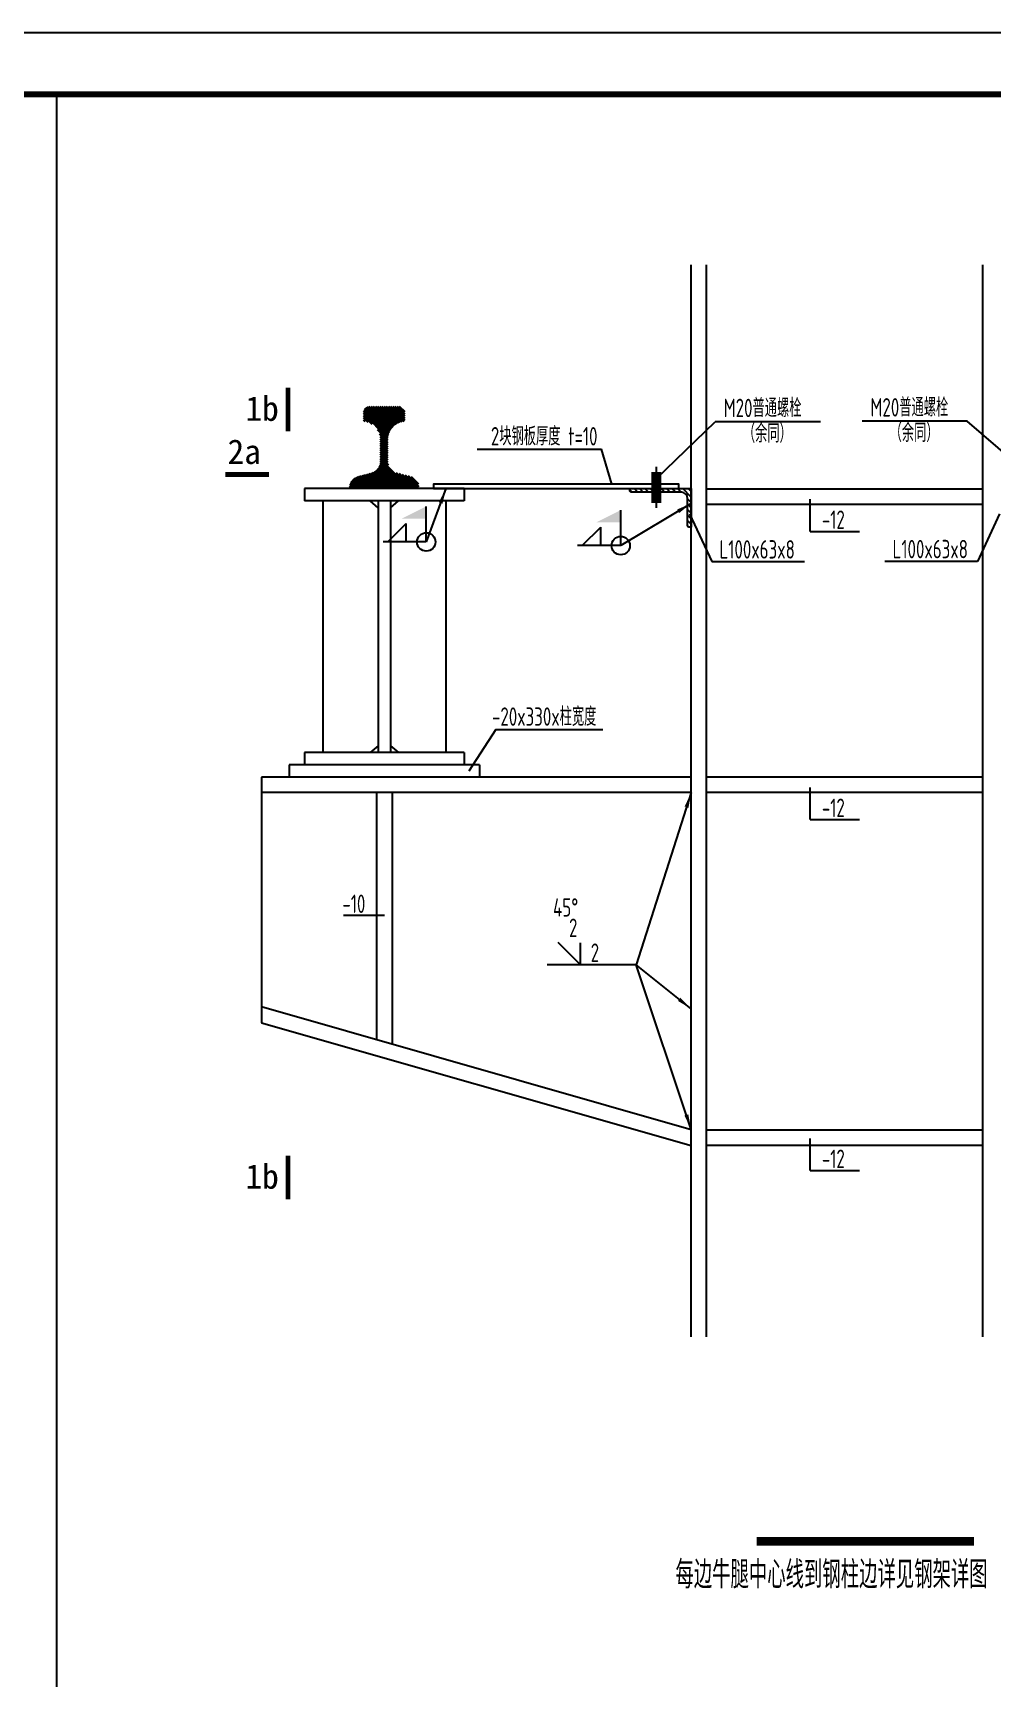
# Model space of a CAD drawing. Extents: x -138012 to 2129925, y -311560 to 0.
# Drawn here: x 2095771 to 2111399, y -156209 to -129410 of the extents above; entities that cross this region are included whole.
import ezdxf
from ezdxf.enums import TextEntityAlignment as Align

# ---------------------------------------------------------------- set-up
doc = ezdxf.new("R2010")
doc.units = 0
doc.header["$LTSCALE"] = 1000
doc.header["$MEASUREMENT"] = 0
doc.layers.get('0').update_dxf_attribs({"linetype": 'CONTINUOUS'})
for name, color, linetype in [('10', 7, 'CONTINUOUS'), ('14', 2, 'CONTINUOUS'), ('COLU', 7, 'CONTINUOUS'), ('DIM_SYMB', 3, 'CONTINUOUS'), ('PUB_TEXT', 7, 'CONTINUOUS'), ('PUB_TITLE', 4, 'CONTINUOUS'), ('STEEL', 6, 'CONTINUOUS'), ('TEXT', 7, 'CONTINUOUS'), ('THIN', 7, 'CONTINUOUS'), ('柱子', 3, 'CONTINUOUS')]:
    doc.layers.add(name, color=color, linetype=linetype)
doc.styles.add('H1', font='')
doc.styles.add('TSSD_Dimension', font='tssdeng.shx', dxfattribs={"width": 0.7, "bigfont": 'hztxt.shx'})
doc.styles.add('TSSD_REIN', font='tssdeng.shx', dxfattribs={"width": 0.7, "bigfont": 'tssdchn.shx'})
doc.styles.get('H1').set_extended_font_data('SimSun')
doc.dimstyles.new('TSAN_100_100', dxfattribs={"dimtxt": 300, "dimasz": 100, "dimexe": 250, "dimexo": 250, "dimgap": 100, "dimtad": 2, "dimzin": 0, "dimdsep": 46, "dimtxsty": 'TSSD_Dimension', "dimblk": '_tsdba', "dimcen": 0, "dimclrt": 7, "dimadec": 0, "dimazin": 0, "dimtfac": 1, "dimtdec": 0, "dimtix": 1, "dimtmove": 2, "dimatfit": 3, "dimldrblk": '_tsdba', "dimfxl": 0, "dimtolj": 1, "dimtzin": 0, "dimarcsym": 0})
doc.dimstyles.new('TSAN_100_300', dxfattribs={"dimtxt": 900, "dimasz": 300, "dimexe": 750, "dimexo": 750, "dimgap": 300, "dimtad": 2, "dimlfac": 0.333333, "dimzin": 0, "dimdsep": 46, "dimtxsty": 'TSSD_Dimension', "dimblk": '_tsdba', "dimcen": 0, "dimclrt": 7, "dimadec": 0, "dimazin": 0, "dimtfac": 1, "dimtdec": 0, "dimtix": 1, "dimtmove": 2, "dimatfit": 3, "dimldrblk": '_tsdba', "dimfxl": 0, "dimtolj": 1, "dimtzin": 0, "dimarcsym": 0})

# ---------------------------------------------------------------- blocks, each defined once
blk = doc.blocks.new('_tsdba')
blk.add_lwpolyline([(0, 0, 0, 0.658, 0), (-2.5, 0, 0.658, 0.658, 0)], format="xyseb")
blk = doc.blocks.new('A$C09065853')
h = blk.add_hatch()
h.set_pattern_fill('ANSI31', color=8, scale=100, style=0)
h.set_pattern_definition([(45, (-14064.265, -8087.625), (-8.838835, 8.838835), [])])
h.paths.add_polyline_path([(253, 416), (253, 223, -0.341761), (178, 127), (75, 100, 0.2722), (0, 25), (0, 0), (570, 0), (570, 25, 0.2722), (495, 100), (392, 127, -0.341761), (318, 223), (318, 416, -0.364443), (455, 545), (455, 620, 0.414214), (405, 670), (165, 670, 0.414214), (115, 620), (115, 545, -0.364443)])

msp = doc.modelspace()

# ---------------------------------------------------------------- hatches: boundary and pattern name
h = msp.add_hatch()
h.set_pattern_fill('ANSI31', color=250, scale=500, style=0)
h.set_pattern_definition([(134.999926, (2271692.42, -39917.585), (44.19423, 44.194117), [])])
h.paths.add_polyline_path([(2106436.773, -136993.565, 0.414213562), (2106336.773, -136893.565), (2105530.106, -136893.564, -0.414213562), (2105496.773, -136860.231), (2105496.773, -136833.564), (2106296.773, -136833.565), (2106296.773, -136833.565), (2106496.773, -136833.565), (2106496.772, -137463.565), (2106470.106, -137463.565, -0.414213562), (2106436.772, -137430.232)])

# ---------------------------------------------------------------- linework, layer by layer
for p, q in [((2108437.42, -137528.93), (2108437.42, -137007.06)), ((2108437.42, -137528.93), (2109238.922, -137528.93)), ((2103313.981, -140756.1, -910.14), (2102873.044, -141435.802)), ((2108437.42, -142221.897), (2108437.42, -141700.027)), ((2108437.42, -142221.897), (2109238.922, -142221.897)), ((2101499.923, -143788.037, -980), (2100831.242, -143788.036, -980)), ((2108437.42, -147939.677), (2108437.42, -147417.807)), ((2108437.42, -147939.677), (2109238.922, -147939.677))]:
    msp.add_line(p, q)
at = {"const_width": 80}
for points in [[(2099926.627, -135900.486), (2099926.628, -135189.486)], [(2098906.441, -136603.641), (2099617.441, -136603.642)], [(2099926.611, -148409.016), (2099926.612, -147698.016)]]:
    msp.add_lwpolyline(points, dxfattribs=at)
at = {"elevation": -490}
msp.add_lwpolyline([(2102296.674, -136833.56), (2106296.773, -136833.565), (2106296.773, -136758.565), (2102296.674, -136758.56)], close=True, dxfattribs=at)
at = {"layer": '14'}
for p, q in [((2100196.775, -136833.557, -490), (2100196.775, -137033.557, -490)), ((2102796.775, -136833.561, -490), (2100196.775, -136833.557, -490)), ((2102796.775, -136833.561, -490), (2102796.775, -137033.561, -490)), ((2111246.767, -136840.602), (2106746.767, -136840.602)), ((2101596.775, -137033.559, -490), (2100196.775, -137033.557, -490)), ((2100496.775, -137033.558, -490), (2100496.77, -141133.558, -490)), ((2101396.775, -137144.62, -490), (2101266.317, -137033.559, -490)), ((2101396.775, -137033.559, -490), (2101396.77, -141133.559, -490)), ((2101596.775, -137033.559, -490), (2101596.77, -141133.559, -490)), ((2101596.775, -137144.621, -490), (2101727.233, -137033.559, -490)), ((2102796.775, -137033.561, -490), (2101596.775, -137033.559, -490)), ((2102496.775, -137033.56, -490), (2102496.77, -141133.56, -490)), ((2111246.767, -137090.602), (2106746.767, -137090.602)), ((2100196.77, -141133.557, -490), (2100196.769, -141333.557, -490)), ((2101596.77, -141133.559, -490), (2100196.77, -141133.557, -490)), ((2101396.77, -141022.498, -490), (2101266.311, -141133.559, -490)), ((2101596.77, -141022.498, -490), (2101727.228, -141133.559, -490)), ((2102796.77, -141133.561, -490), (2101596.77, -141133.559, -490)), ((2102796.77, -141133.561, -490), (2102796.769, -141333.561, -490)), ((2099946.769, -141333.557, -490), (2099946.769, -141533.557, -490)), ((2103046.769, -141333.561, -490), (2099946.769, -141333.557, -490)), ((2103046.769, -141333.561, -490), (2103046.769, -141533.561, -490)), ((2099496.771, -141533.556), (2099496.766, -145533.556)), ((2106496.767, -141533.565), (2099496.771, -141533.556)), ((2111246.767, -141533.569), (2106746.767, -141533.569)), ((2106496.767, -141783.565), (2099496.771, -141783.556)), ((2101371.769, -141783.559, -980), (2101371.764, -145807.309, -980)), ((2101621.769, -141783.559, -980), (2101621.763, -145878.738, -980)), ((2111246.767, -141783.569), (2106746.767, -141783.569)), ((2099496.766, -145271.593), (2106496.763, -147271.602)), ((2099496.766, -145533.556), (2106496.763, -147533.566)), ((2111246.763, -147283.569), (2106746.763, -147283.569)), ((2111246.763, -147533.569), (2106746.763, -147533.569))]:
    msp.add_line(p, q, dxfattribs=at)
at = {"layer": 'COLU', "linetype": 'Continuous'}
msp.add_lwpolyline([(2096161.046, -130409.95), (2121109.041, -130409.95), (2121109.041, -185669.024), (2096161.046, -185669.024)], close=True, dxfattribs=at)
at = {"layer": 'DIM_SYMB', "const_width": 140}
msp.add_lwpolyline([(2107561.858, -153981.985), (2111105.049, -153981.985)], dxfattribs=at)
at = {"layer": 'PUB_TITLE'}
msp.add_lwpolyline([(2045824.534, -188809.95), (2129924.534, -188809.95), (2129924.534, -129409.95), (2045824.534, -129409.95)], close=True, dxfattribs=at)
at = {"layer": 'PUB_TITLE', "const_width": 100}
msp.add_lwpolyline([(2048324.534, -187809.95), (2128924.534, -187809.95), (2128924.534, -130409.95), (2048324.534, -130409.95)], close=True, dxfattribs=at)
at = {"layer": 'STEEL'}
msp.add_lwpolyline([(2106496.773, -136833.565), (2106496.772, -137463.565), (2106470.106, -137463.565, -0.414213562), (2106436.772, -137430.232), (2106436.773, -136993.565, 0.414213562), (2106336.773, -136893.565), (2105530.106, -136893.564, -0.414213562), (2105496.773, -136860.231), (2105496.773, -136833.564), (2106496.773, -136833.565)], format="xyb", dxfattribs=at)
at = {"layer": 'TEXT'}
for p, q in [((2105928.223, -136672.009), (2106889.603, -135742.705, 187.245)), ((2108603.82, -135742.705, 187.245), (2106889.603, -135742.705, 187.245)), ((2110995.137, -135732.847, 187.245), (2109280.921, -135732.847, 187.245)), ((2112065.31, -136662.151), (2110995.137, -135732.847, 187.245)), ((2103011.124, -136189.797, -440.14), (2105037.461, -136189.799, 29.86)), ((2101553.431, -137701.452, -12), (2101853.431, -137401.453, -12)), ((2101853.431, -137701.453, -12), (2101853.431, -137401.453, -12)), ((2104721.901, -137761.46, -12), (2105021.901, -137461.461, -12)), ((2105021.901, -137761.461, -12), (2105021.901, -137461.461, -12)), ((2106471.494, -137241.135, 51.86), (2106830.948, -138018.869, 95.721)), ((2111522.045, -137241.138, 51.86), (2111162.59, -138018.872, 95.721)), ((2108342.31, -138023.758, 95.996), (2106833.208, -138023.758, 95.996)), ((2111162.59, -138018.872, 95.721), (2109653.488, -138018.872, 95.721)), ((2103313.981, -140756.1, -910.14), (2105056.65, -140756.102, -440.14))]:
    msp.add_line(p, q, dxfattribs=at)
at = {"layer": 'THIN'}
for p, q in [((2105201.345, -136758.564, -20), (2105037.461, -136189.799, 29.86)), ((2102180.389, -137701.453, -12), (2102180.39, -137123.268, -12)), ((2105348.859, -137761.461, -12), (2105348.86, -137183.276, -12)), ((2102180.389, -137701.453, -12), (2101476.989, -137701.452, -12)), ((2105348.859, -137761.461, -12), (2104645.459, -137761.46, -12)), ((2104694.068, -144592.096, 10), (2104330.724, -144228.751, 10)), ((2104694.068, -144592.096, 10), (2104694.068, -144232.063, 10)), ((2105600.372, -144592.097, 10), (2104152.432, -144592.095, 10))]:
    msp.add_line(p, q, dxfattribs=at)
at = {"layer": 'THIN', "color": 252}
msp.add_line((2105928.223, -136479.658), (2105928.223, -137143.82), dxfattribs=at)
at = {"layer": 'THIN', "const_width": 160, "elevation": 223.255}
msp.add_lwpolyline([(2105928.223, -136563.911), (2105928.223, -137065.991)], dxfattribs=at)
at = {"layer": 'THIN'}
for centre in [(2102180.389, -137701.453, -12), (2105348.859, -137761.461, -12)]:
    msp.add_circle(centre, 150, dxfattribs=at)
for points in [[(2102180.39, -137123.268, -12), (2102180.39, -137323.268, -12), (2101780.39, -137323.267, -12)], [(2105348.86, -137183.276, -12), (2105348.86, -137383.276, -12), (2104948.86, -137383.275, -12)]]:
    msp.add_solid(points, dxfattribs=at)
at = {"layer": '柱子'}
for p, q in [((2106496.767, -150650.321), (2106496.767, -133188.051)), ((2106746.767, -150650.321), (2106746.767, -133188.051)), ((2111246.767, -150650.321), (2111246.767, -133188.051))]:
    msp.add_line(p, q, dxfattribs=at)

# ---------------------------------------------------------------- block references
at = {"xscale": -2.00000000000166, "yscale": 2, "zscale": 2, "rotation": 359.9999261819302}
msp.add_blockref('A$C09065853', (2102066.776, -136833.561, -490), dxfattribs=at)

# ---------------------------------------------------------------- texts
at = {"layer": '10', "style": 'TSSD_REIN', "width": 0.7}
msp.add_text('每边牛腿中心线到钢柱边详见钢架详图', height=450, dxfattribs=at).set_placement((2106239.268, -154748.123))
at = {"layer": 'PUB_TEXT', "style": 'H1'}
for s, p in [('1b', (2099233.287, -135728.173)), ('2a', (2098941.83, -136431.33)), ('1b', (2099233.271, -148236.703))]:
    msp.add_text(s, height=400, rotation=359.9999262, dxfattribs=at).set_placement(p)
at = {"layer": 'TEXT', "style": 'TSSD_REIN', "width": 0.7}
for s, p in [('M20普通螺栓', (2109417.036, -135659.215, 187.245)), ('M20普通螺栓', (2107025.719, -135669.074, 187.245)), ('2块钢板厚度 t=10', (2103232.372, -136130.166, 29.86)), ('（余同）', (2107338.24, -136082.077, 187.245)), ('（余同）', (2109729.558, -136072.219, 187.245)), ('-12', (2108625.831, -137489.328)), ('L100x63x8', (2106956.841, -137973.231, 95.996)), ('L100x63x8', (2109777.121, -137968.345, 95.721)), ('-20x330x柱宽度', (2103251.561, -140696.469, -440.14)), ('-12', (2108625.831, -142182.294)), ('-12', (2108625.831, -147900.075))]:
    msp.add_text(s, height=300, dxfattribs=at).set_placement(p)
for s, p in [('-10', (2100813.736, -143746.376, -980)), ('45%%d', (2104246.136, -143805.05, 10)), ('2', (2104505.757, -144137.664, 10))]:
    msp.add_text(s, height=300, rotation=359.9999262, dxfattribs=at).set_placement(p)
msp.add_text('2', height=300, rotation=359.9999262, dxfattribs=at).set_placement((2104996.207, -144542.096, 10), align=Align.RIGHT)

# ---------------------------------------------------------------- leaders
at = {"layer": 'THIN'}
for points in [[(2102500.752, -136833.56, -482), (2102180.389, -137701.453, -482)], [(2106496.773, -137074.205, -482), (2105348.859, -137761.461, -482)]]:
    msp.add_leader(points, dimstyle='TSAN_100_100', dxfattribs=at)
for points in [[(2106496.767, -141783.565, 10), (2105600.372, -144592.097, 10)], [(2106496.76, -147271.601, 10), (2105600.372, -144592.097, 10)], [(2106496.762, -145308.984, 10), (2105600.372, -144592.097, 10)]]:
    msp.add_leader(points, dimstyle='TSAN_100_300', override={"dimasz": 100}, dxfattribs=at)

doc.saveas('drawing.dxf')
